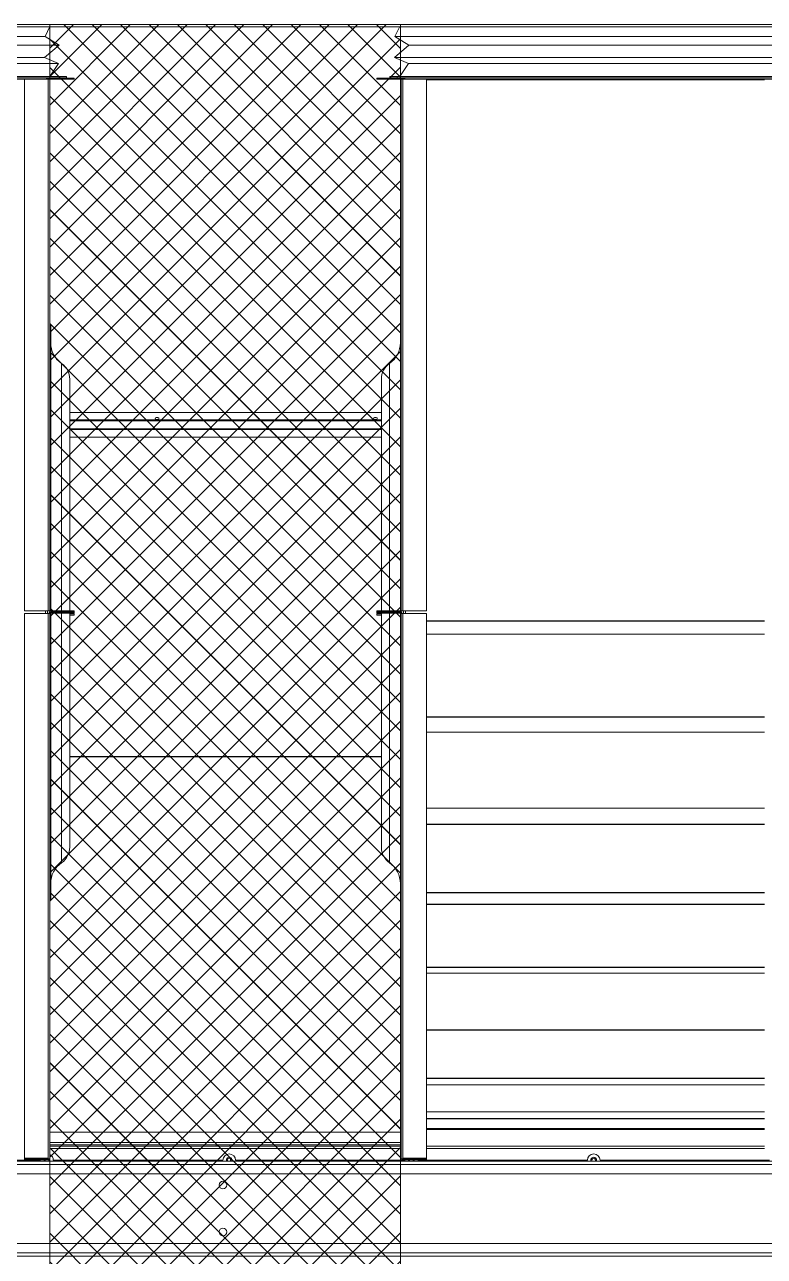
# Model space of a CAD drawing. Header units: millimetres. Extents: x -17070 to 52615, y -291348 to 41600.
# Drawn here: x 42720 to 43889, y 28713 to 30659 of the extents above; entities that cross this region are included whole.
import ezdxf

# ---------------------------------------------------------------- set-up
doc = ezdxf.new("R2010")
doc.units = ezdxf.units.MM

# ---------------------------------------------------------------- blocks, each defined once
blk = doc.blocks.new('3753456')
at = {"color": 0, "lineweight": 5}
for p, q in [((337590.2, 91235.5), (337597.8, 91251)), ((337612.3, 91221.4), (337590.2, 91235.5)), ((337589.4, 91202.2), (337612.3, 91221.4)), ((337611.6, 91192.6), (337589.4, 91202.2)), ((337597.8, 91172), (337611.6, 91192.6))]:
    blk.add_line(p, q, dxfattribs=at)
blk = doc.blocks.new('347246')
at = {"color": 0, "lineweight": 5}
for p, q in [((426217.9, 88814.5), (425602.7, 88814.5)), ((425624.9, 88800.5), (426240.1, 88800.5)), ((426217.2, 88781.3), (425602, 88781.3)), ((425624.1, 88771.7), (426239.3, 88771.7))]:
    blk.add_line(p, q, dxfattribs=at)
for p in [(88012.5, -2421), (88627.7, -2421)]:
    blk.add_blockref('3753456', p, dxfattribs=at)
blk = doc.blocks.new('2')
at = {"lineweight": 20}
h = blk.add_hatch(dxfattribs=at)
h.set_pattern_fill('ANSI37', scale=50)
h.set_pattern_definition([(45, (-1461560.5, -459828.01), (-112.253202, 112.253202), []), (135, (-1461560.5, -459828.01), (-112.253202, -112.253202), [])])
h.paths.add_polyline_path([(43313.8, 28542.4), (43313.8, 30658.8), (42760, 30658.8), (42760, 28542.4)])
at = {"lineweight": 5}
h = blk.add_hatch(dxfattribs=at)
h.set_pattern_fill('ANSI37', scale=10)
h.set_pattern_definition([(45, (-1461560.495, -459828.01), (-22.4506403, 22.4506403), []), (135, (-1461560.495, -459828.01), (-22.4506403, -22.4506403), [])])
h.paths.add_polyline_path([(43313.8, 28542.4), (43313.8, 30658.8), (42760, 30658.8), (42760, 28542.4)])
at = {"color": 7, "lineweight": 20}
for p, q in [((41863, 30658.8), (45371.6, 30658.8)), ((41863.3, 30655.4), (45371.6, 30655.4)), ((42067.9, 28864), (45166.7, 28864)), ((42067.9, 28858.8), (45166.7, 28858.8)), ((42601.6, 28844), (44633.1, 28844)), ((42067.9, 28734), (45166.7, 28734)), ((45166.7, 28719.2), (42067.9, 28719.2)), ((45166.7, 28714), (42067.9, 28714))]:
    blk.add_line(p, q, dxfattribs=at)
at = {"color": 7, "lineweight": 20, "ltscale": 0.2695}
for p, q in [((42786.4, 30576.8), (42139.6, 30576.8)), ((42786.4, 30574.8), (42139.6, 30574.8)), ((43955.4, 30576.8), (43308.6, 30576.8)), ((43955.4, 30574.8), (43308.6, 30574.8))]:
    blk.add_line(p, q, dxfattribs=at)
at = {"color": 7, "lineweight": 20, "ltscale": 0.251167}
for p, q in [((42151.6, 30574.8), (42754.4, 30574.8)), ((42151.6, 30572.8), (42754.4, 30572.8)), ((43320.6, 30574.8), (43923.4, 30574.8)), ((43320.6, 30572.8), (43923.4, 30572.8))]:
    blk.add_line(p, q, dxfattribs=at)
at = {"color": 7, "lineweight": 20, "ltscale": 0.349833}
for p, q in [((42720, 29733.2), (42720, 30572.8)), ((42757.2, 30572.8), (42757.2, 29733.2)), ((43317.8, 30572.8), (43317.8, 29733.2)), ((43355, 29733.2), (43355, 30572.8))]:
    blk.add_line(p, q, dxfattribs=at)
at = {"color": 7, "lineweight": 20, "ltscale": 0.0155}
for p, q in [((42720, 30572.8), (42757.2, 30572.8)), ((42761.2, 30574.4), (42798.4, 30574.4)), ((42761.2, 30572.8), (42798.4, 30572.8)), ((43313.8, 30574.4), (43276.6, 30574.4)), ((43313.8, 30572.8), (43276.6, 30572.8)), ((43355, 30572.8), (43317.8, 30572.8)), ((42757.2, 29733.2), (42720, 29733.2)), ((42757.2, 29729), (42720, 29729)), ((42761.2, 29733.2), (42798.4, 29733.2)), ((42761.2, 29731.6), (42798.4, 29731.6)), ((42798.4, 29731), (42761.2, 29731)), ((42798.4, 29729.4), (42761.2, 29729.4)), ((43313.8, 29733.2), (43276.6, 29733.2)), ((43313.8, 29731.6), (43276.6, 29731.6)), ((43276.6, 29731), (43313.8, 29731)), ((43276.6, 29729.4), (43313.8, 29729.4)), ((43317.8, 29733.2), (43355, 29733.2)), ((43317.8, 29729), (43355, 29729)), ((42757.2, 28868.4), (42720, 28868.4)), ((43317.8, 28868.4), (43355, 28868.4)), ((42720, 28868.1), (42757.2, 28868.1)), ((42757.2, 28867.6), (42720, 28867.6)), ((42757.2, 28866), (42720, 28866)), ((43355, 28868.1), (43317.8, 28868.1)), ((43317.8, 28867.6), (43355, 28867.6)), ((43317.8, 28866), (43355, 28866))]:
    blk.add_line(p, q, dxfattribs=at)
at = {"color": 7, "lineweight": 20, "ltscale": 0.000833333}
for p, q in [((42754.4, 30572.8), (42754.4, 30574.8)), ((42786.4, 30576.8), (42786.4, 30574.8)), ((43297.1, 30576.8), (43297.1, 30574.8)), ((43308.6, 30576.8), (43308.6, 30574.8)), ((43320.6, 30572.8), (43320.6, 30574.8))]:
    blk.add_line(p, q, dxfattribs=at)
at = {"color": 7, "lineweight": 20, "ltscale": 0.001167}
blk.add_line((42757.2, 30574.4), (42754.4, 30574.4), dxfattribs=at)
at = {"color": 7, "lineweight": 20, "ltscale": 0.000167}
blk.add_line((42754.8, 30573.4), (42754.4, 30573.4), dxfattribs=at)
at = {"color": 7, "lineweight": 20, "ltscale": 0.00036512}
for p, q in [((42754.8, 30573.7), (42754.8, 30572.8)), ((42756.4, 30573.7), (42756.4, 30572.8)), ((43318.6, 30572.8), (43318.6, 30573.7)), ((43320.2, 30572.8), (43320.2, 30573.7))]:
    blk.add_line(p, q, dxfattribs=at)
at = {"color": 7, "lineweight": 20, "ltscale": 0.000666667}
for p, q in [((42756.4, 30573.7), (42754.8, 30573.7)), ((42759, 30573.3), (42760.3, 30572.3)), ((42798.4, 30574.4), (42798.4, 30572.8)), ((43276.6, 30574.4), (43276.6, 30572.8)), ((43316, 30573.3), (43314.8, 30572.3)), ((43318.6, 30573.7), (43320.2, 30573.7)), ((42758.7, 29729.4), (42760.1, 29728.7)), ((42759, 29732.6), (42760.3, 29733.6)), ((42798.4, 29731.6), (42798.4, 29733.2)), ((42798.4, 29731), (42798.4, 29729.4)), ((42798.4, 29728), (42798.4, 29726.4)), ((43276.6, 29731.6), (43276.6, 29733.2)), ((43276.6, 29731), (43276.6, 29729.4)), ((43276.6, 29728), (43276.6, 29726.4)), ((43316, 29732.6), (43314.8, 29733.6)), ((43316.3, 29729.4), (43314.9, 29728.7)), ((42720, 28867.6), (42720, 28866)), ((43355, 28867.6), (43355, 28866))]:
    blk.add_line(p, q, dxfattribs=at)
at = {"color": 7, "lineweight": 20, "ltscale": 0.000333381}
blk.add_line((42757.2, 30573.4), (42756.4, 30573.4), dxfattribs=at)
at = {"color": 7, "lineweight": 20, "ltscale": 0.000266463}
blk.add_line((42757.2, 30572.8), (42757.2, 30573.4), dxfattribs=at)
at = {"color": 7, "lineweight": 20, "ltscale": 0.000824955}
for p, q in [((42759.2, 30572.8), (42757.2, 30572.8)), ((43315.8, 30572.8), (43317.8, 30572.8)), ((42759.2, 29733.2), (42757.2, 29733.2)), ((43315.8, 29733.2), (43317.8, 29733.2)), ((42759.2, 28867.6), (42757.2, 28867.6)), ((43315.8, 28867.6), (43317.8, 28867.6))]:
    blk.add_line(p, q, dxfattribs=at)
at = {"color": 7, "lineweight": 20, "ltscale": 0.000508058}
for p, q in [((42757.9, 30573.3), (42758.9, 30574.1)), ((43317.1, 30573.3), (43316.2, 30574.1))]:
    blk.add_line(p, q, dxfattribs=at)
at = {"color": 7, "lineweight": 20, "ltscale": 0.348833}
for p, q in [((42760, 30571.6), (42760, 29734.4)), ((43315, 30571.6), (43315, 29734.4))]:
    blk.add_line(p, q, dxfattribs=at)
at = {"color": 7, "lineweight": 20, "ltscale": 8.11136e-06}
blk.add_line((42760, 30571.6), (42760, 30571.6), dxfattribs=at)
at = {"color": 7, "lineweight": 20, "ltscale": 0.008333}
blk.add_line((42786.4, 30574.8), (42766.4, 30574.8), dxfattribs=at)
at = {"color": 7, "lineweight": 20, "ltscale": 0.004802}
for p, q in [((43308.6, 30576.8), (43297.1, 30576.8)), ((43308.6, 30574.8), (43297.1, 30574.8))]:
    blk.add_line(p, q, dxfattribs=at)
at = {"color": 7, "lineweight": 20, "ltscale": 0.004989}
blk.add_line((43320.6, 30574.8), (43308.6, 30574.8), dxfattribs=at)
at = {"color": 7, "lineweight": 20, "ltscale": 0.001166}
blk.add_line((43317.8, 30574.4), (43320.6, 30574.4), dxfattribs=at)
at = {"color": 7, "lineweight": 20, "ltscale": 0.000266053}
blk.add_line((43317.8, 30572.8), (43317.8, 30573.4), dxfattribs=at)
at = {"color": 7, "lineweight": 20, "ltscale": 0.000333286}
blk.add_line((43317.8, 30573.4), (43318.6, 30573.4), dxfattribs=at)
at = {"color": 7, "lineweight": 20, "ltscale": 0.000166333}
blk.add_line((43320.2, 30573.4), (43320.6, 30573.4), dxfattribs=at)
at = {"color": 7, "lineweight": 20, "ltscale": 0.2225}
for p, q in [((43355, 30571.4), (43889, 30571.4)), ((43355, 29717.1), (43889, 29717.1)), ((43355, 29716.5), (43889, 29716.5)), ((43355, 29696.2), (43889, 29696.2)), ((43355, 29695.9), (43889, 29695.9)), ((43355, 29565.4), (43889, 29565.4)), ((43355, 29564.8), (43889, 29564.8)), ((43355, 29541.6), (43889, 29541.6)), ((43355, 29541.3), (43889, 29541.3)), ((43355, 29421.6), (43889, 29421.6)), ((43355, 29421.1), (43889, 29421.1)), ((43355, 29395.9), (43889, 29395.9)), ((43355, 29395.6), (43889, 29395.6)), ((43355, 29288.2), (43889, 29288.2)), ((43355, 29287.8), (43889, 29287.8)), ((43355, 29269.5), (43889, 29269.5)), ((43355, 29269.4), (43889, 29269.4)), ((43355, 29170.2), (43889, 29170.2)), ((43355, 29169.8), (43889, 29169.8)), ((43355, 29160.9), (43889, 29160.9)), ((43355, 29160.8), (43889, 29160.8)), ((43355, 29071.2), (43889, 29071.2)), ((43355, 29070.9), (43889, 29070.9)), ((43355, 28994.7), (43889, 28994.7)), ((43355, 28994.4), (43889, 28994.4)), ((43355, 28984.5), (43889, 28984.5)), ((43355, 28984.4), (43889, 28984.4)), ((43355, 28942), (43889, 28942)), ((43355, 28941.8), (43889, 28941.8)), ((43355, 28931), (43889, 28931)), ((43355, 28930.9), (43889, 28930.9)), ((43355, 28915.3), (43889, 28915.3)), ((43355, 28915.3), (43889, 28915.3)), ((43355, 28913.9), (43889, 28913.9)), ((43355, 28887.3), (43889, 28887.3)), ((43889, 28884), (43355, 28884))]:
    blk.add_line(p, q, dxfattribs=at)
at = {"color": 7, "lineweight": 20, "ltscale": 0.023157}
for p, q in [((42760, 30127.8), (42760, 30183.4)), ((42761.2, 30127.8), (42761.2, 30183.4)), ((43313.8, 29331), (43313.8, 29275.4))]:
    blk.add_line(p, q, dxfattribs=at)
at = {"color": 7, "lineweight": 20, "ltscale": 0.0005}
for p, q in [((42760, 30183.4), (42761.2, 30183.4)), ((43315, 30183.4), (43313.8, 30183.4)), ((42760, 29275.4), (42761.2, 29275.4)), ((43315, 29275.4), (43313.8, 29275.4))]:
    blk.add_line(p, q, dxfattribs=at)
at = {"color": 7, "lineweight": 20, "ltscale": 0.187583}
blk.add_line((43313.8, 30183.4), (43313.8, 29733.2), dxfattribs=at)
at = {"color": 7, "lineweight": 20, "ltscale": 0.16394}
blk.add_line((42760, 29734.4), (42760, 30127.8), dxfattribs=at)
at = {"color": 7, "lineweight": 20, "ltscale": 0.164426}
blk.add_line((42761.2, 29733.2), (42761.2, 30127.8), dxfattribs=at)
at = {"color": 7, "lineweight": 20, "ltscale": 0.020113}
for p, q in [((42778.4, 30075.4), (42778.4, 30123.7)), ((43296.7, 29383.3), (43296.7, 29335.1))]:
    blk.add_line(p, q, dxfattribs=at)
at = {"color": 7, "lineweight": 20, "ltscale": 0.162715}
blk.add_line((43296.7, 30123.7), (43296.7, 29733.2), dxfattribs=at)
at = {"color": 7, "lineweight": 20, "ltscale": 0.018857}
for p, q in [((42791.2, 30099.1), (42791.2, 30053.8)), ((42791.2, 29359.7), (42791.2, 29404.9)), ((43283.8, 29359.7), (43283.8, 29404.9))]:
    blk.add_line(p, q, dxfattribs=at)
at = {"color": 7, "lineweight": 20, "ltscale": 0.152458}
for p, q in [((42791.2, 29733.2), (42791.2, 30099.1)), ((43283.8, 29733.2), (43283.8, 30099.1))]:
    blk.add_line(p, q, dxfattribs=at)
at = {"color": 7, "lineweight": 20, "ltscale": 0.142602}
blk.add_line((42778.4, 29733.2), (42778.4, 30075.4), dxfattribs=at)
at = {"color": 7, "lineweight": 20, "ltscale": 0.133601}
blk.add_line((42791.2, 30053.8), (42791.2, 29733.2), dxfattribs=at)
at = {"color": 7, "lineweight": 20, "ltscale": 0.205257}
for p, q in [((43283.8, 30046.1), (42791.2, 30046.1)), ((43283.8, 30034.4), (42791.2, 30034.4)), ((43283.8, 30033.1), (42791.2, 30033.1)), ((43283.8, 30020.4), (42791.2, 30020.4)), ((43283.8, 30019.2), (42791.2, 30019.2)), ((42791.2, 30007.2), (43283.8, 30007.2)), ((43283.8, 29503.2), (42791.2, 29503.2)), ((43283.8, 29502.3), (42791.2, 29502.3))]:
    blk.add_line(p, q, dxfattribs=at)
at = {"color": 7, "lineweight": 20, "ltscale": 0.358583}
for p, q in [((42720, 28868.4), (42720, 29729)), ((42757.2, 29729), (42757.2, 28868.4)), ((43317.8, 29729), (43317.8, 28868.4)), ((43355, 28868.4), (43355, 29729))]:
    blk.add_line(p, q, dxfattribs=at)
at = {"color": 7, "lineweight": 20, "ltscale": 0.00175}
for p, q in [((42753, 29729), (42753, 29733.2)), ((42756.4, 29729), (42756.4, 29733.2)), ((43318.6, 29729), (43318.6, 29733.2)), ((43322, 29729), (43322, 29733.2))]:
    blk.add_line(p, q, dxfattribs=at)
at = {"color": 7, "lineweight": 20, "ltscale": 0.000912135}
for p, q in [((42759.4, 29729), (42757.2, 29729)), ((43315.6, 29729), (43317.8, 29729))]:
    blk.add_line(p, q, dxfattribs=at)
at = {"color": 7, "lineweight": 20, "ltscale": 0.000112267}
blk.add_line((42758.4, 29729.4), (42758.7, 29729.4), dxfattribs=at)
at = {"color": 7, "lineweight": 20, "ltscale": 0.000166667}
blk.add_line((42758.4, 29729.4), (42758.4, 29729), dxfattribs=at)
at = {"color": 7, "lineweight": 20, "ltscale": 1.40382e-05}
blk.add_line((42760, 29734.4), (42760, 29734.4), dxfattribs=at)
at = {"color": 7, "lineweight": 20, "ltscale": 0.000474957}
blk.add_line((42760, 29730.7), (42760, 29731.9), dxfattribs=at)
at = {"color": 7, "lineweight": 20, "ltscale": 1.44759e-05}
blk.add_line((42760, 29728.2), (42760, 29728.2), dxfattribs=at)
at = {"color": 7, "lineweight": 20, "ltscale": 0.358083}
for p, q in [((42760, 29728.2), (42760, 28868.8)), ((43315, 29728.2), (43315, 28868.8))]:
    blk.add_line(p, q, dxfattribs=at)
at = {"color": 7, "lineweight": 20, "ltscale": 0.188681}
blk.add_line((42760, 29275.4), (42760, 29728.2), dxfattribs=at)
at = {"color": 7, "lineweight": 20, "ltscale": 0.000250005}
for p, q in [((42761.2, 29731), (42761.2, 29731.6)), ((43296.7, 29731.6), (43296.7, 29731)), ((43313.8, 29731.6), (43313.8, 29731))]:
    blk.add_line(p, q, dxfattribs=at)
at = {"color": 7, "lineweight": 20, "ltscale": 0.189167}
blk.add_line((42761.2, 29275.4), (42761.2, 29729.4), dxfattribs=at)
at = {"color": 7, "lineweight": 20, "ltscale": 0.000250003}
blk.add_line((42778.4, 29731), (42778.4, 29731.6), dxfattribs=at)
at = {"color": 7, "lineweight": 20, "ltscale": 0.164299}
blk.add_line((42778.4, 29335.1), (42778.4, 29729.4), dxfattribs=at)
at = {"color": 7, "lineweight": 20, "ltscale": 0.00025}
for p, q in [((42791.2, 29731.6), (42791.2, 29731)), ((42791.2, 29731), (42791.2, 29731.6))]:
    blk.add_line(p, q, dxfattribs=at)
at = {"color": 7, "lineweight": 20, "ltscale": 0.154042}
blk.add_line((42791.2, 29729.4), (42791.2, 29359.7), dxfattribs=at)
at = {"color": 7, "lineweight": 20, "ltscale": 0.135185}
for p, q in [((42791.2, 29404.9), (42791.2, 29729.4)), ((43283.8, 29404.9), (43283.8, 29729.4))]:
    blk.add_line(p, q, dxfattribs=at)
at = {"color": 7, "lineweight": 20, "ltscale": 0.003004}
for p, q in [((42798.4, 29728), (42791.2, 29728)), ((42798.4, 29726.4), (42791.2, 29726.4))]:
    blk.add_line(p, q, dxfattribs=at)
at = {"color": 7, "lineweight": 20, "ltscale": 0.000249486}
for p, q in [((42798.4, 29731), (42798.4, 29731.6)), ((43276.6, 29731), (43276.6, 29731.6))]:
    blk.add_line(p, q, dxfattribs=at)
at = {"color": 7, "lineweight": 20, "ltscale": 0.003003}
for p, q in [((43276.6, 29728), (43283.8, 29728)), ((43276.6, 29726.4), (43283.8, 29726.4))]:
    blk.add_line(p, q, dxfattribs=at)
at = {"color": 7, "lineweight": 20, "ltscale": 0.000250031}
blk.add_line((43283.8, 29731), (43283.8, 29731.6), dxfattribs=at)
at = {"color": 7, "lineweight": 20, "ltscale": 0.144186}
blk.add_line((43296.7, 29729.4), (43296.7, 29383.3), dxfattribs=at)
at = {"color": 7, "lineweight": 20, "ltscale": 0.16601}
blk.add_line((43313.8, 29729.4), (43313.8, 29331), dxfattribs=at)
at = {"color": 7, "lineweight": 20, "ltscale": 0.000475359}
blk.add_line((43315, 29731.9), (43315, 29730.7), dxfattribs=at)
at = {"color": 7, "lineweight": 20, "ltscale": 0.000112674}
blk.add_line((43316.6, 29729.4), (43316.3, 29729.4), dxfattribs=at)
at = {"color": 7, "lineweight": 20, "ltscale": 0.000166447}
blk.add_line((43316.6, 29729.4), (43316.6, 29729), dxfattribs=at)
at = {"color": 7, "lineweight": 20, "ltscale": 0.23125}
for p, q in [((43315, 28909.8), (42760, 28909.8)), ((43315, 28893.2), (42760, 28893.2)), ((43315, 28889.8), (42760, 28889.8)), ((43315, 28887.4), (42760, 28887.4)), ((43315, 28884), (42760, 28884))]:
    blk.add_line(p, q, dxfattribs=at)
at = {"color": 7, "lineweight": 20, "ltscale": 0.109501}
blk.add_line((43022.8, 28889.4), (42760, 28889.4), dxfattribs=at)
at = {"color": 7, "lineweight": 20, "ltscale": 0.001}
for p, q in [((43022.8, 28887.4), (43022.8, 28889.8)), ((43026.2, 28887.4), (43026.2, 28889.8)), ((43044.4, 28887.4), (43044.4, 28889.8)), ((43047.8, 28887.4), (43047.8, 28889.8))]:
    blk.add_line(p, q, dxfattribs=at)
at = {"color": 7, "lineweight": 20, "ltscale": 0.111332}
blk.add_line((43315, 28889.4), (43047.8, 28889.4), dxfattribs=at)
at = {"color": 7, "lineweight": 20, "ltscale": 0.000128262}
blk.add_line((42720, 28868.4), (42720, 28868.1), dxfattribs=at)
at = {"color": 7, "lineweight": 20, "ltscale": 0.000333333}
for p, q in [((42757.2, 28867.6), (42757.2, 28868.4)), ((43317.8, 28867.6), (43317.8, 28868.4))]:
    blk.add_line(p, q, dxfattribs=at)
at = {"color": 7, "lineweight": 20, "ltscale": 0.007669}
blk.add_line((43355, 28887.3), (43355, 28868.9), dxfattribs=at)
at = {"color": 7, "lineweight": 20, "ltscale": 0.00033324}
blk.add_line((43355, 28868.9), (43355, 28868.1), dxfattribs=at)
at = {"color": 7, "lineweight": 20, "ltscale": 0.111667}
for p, q in [((42745.3, 28865.4), (42477.3, 28865.4)), ((43033.3, 28865.4), (42765.3, 28865.4)), ((43321.3, 28865.4), (43053.3, 28865.4)), ((43609.3, 28865.4), (43341.3, 28865.4)), ((43897.3, 28865.4), (43629.3, 28865.4))]:
    blk.add_line(p, q, dxfattribs=at)
at = {"color": 7, "lineweight": 20, "ltscale": 0.000364732}
for p, q in [((42758.7, 28867.6), (42759.4, 28867)), ((43316.3, 28867.6), (43315.6, 28867))]:
    blk.add_line(p, q, dxfattribs=at)
at = {"color": 7, "lineweight": 20, "ltscale": 0.001514}
blk.add_line((43045.3, 28864), (43045.3, 28867.6), dxfattribs=at)
at = {"color": 7, "lineweight": 20, "ltscale": 1.02319e-05}
blk.add_line((42839.9, 28714), (42839.9, 28714), dxfattribs=at)
at = {"color": 7, "lineweight": 20, "ltscale": 1.03489e-05}
blk.add_line((42850.1, 28714), (42850.1, 28714), dxfattribs=at)
at = {"color": 0, "lineweight": 20}
blk.add_lwpolyline([(42760, 30658.8), (43313.8, 30658.8), (43313.8, 28542.4), (42760, 28542.4)], close=True, dxfattribs=at)
at = {"color": 7, "lineweight": 20}
for centre in [(43033.3, 28826), (43033.3, 28752)]:
    blk.add_circle(centre, 6, dxfattribs=at)
for centre, radius, start, end in [((42754.8, 30571.4), 3.68, 22.2509, 30.9821), ((42761.2, 30571.6), 2.8, 90, 154.6231), ((42755.8, 30570.9), 4.36, 38.0862, 46.078), ((42761.2, 30571.6), 1.2, 90, 180), ((43313.8, 30571.6), 2.8, 25.3769, 90), ((43313.8, 30571.6), 1.2, 0, 90), ((43319.2, 30570.9), 4.36, 133.922, 141.9136), ((43320.3, 30571.4), 3.68, 149.0179, 157.7491), ((42801.2, 30156.5), 40, 180, 235.142), ((43273.8, 30156.5), 40, 304.858, 359.9364), ((42761.2, 30099.1), 30, 0, 55.142), ((43313.8, 30099.1), 30, 124.858, 180), ((42761.2, 29728.2), 2.8, 90, 163.3985), ((42761.2, 29734.4), 2.8, 205.3769, 270), ((42761.2, 29734.4), 1.2, 180, 270), ((42761.2, 29728.2), 1.2, 90, 180), ((43313.8, 29734.4), 1.2, 270, 0), ((43313.8, 29734.4), 2.8, 270, 334.6231), ((43313.8, 29728.2), 2.8, 16.6015, 90), ((43313.8, 29728.2), 1.2, 0, 90), ((42761.2, 29359.7), 30, 304.858, 360), ((43313.8, 29359.7), 30, 180, 235.142), ((42801.2, 29302.2), 40, 124.858, 180), ((43273.8, 29302.2), 40, 0.0643, 55.142), ((42757.2, 28868.8), 2.8, 270, 0), ((42755.3, 28865.4), 10, 0, 61.9635), ((43043.3, 28865.4), 10, 0, 180), ((43043.3, 28865.4), 4.5, 341.8738, 198.1247), ((43043.3, 28865.4), 3, 332.1838, 207.8181), ((43317.8, 28868.8), 2.8, 180, 270), ((43619.3, 28865.4), 10, 0, 180), ((43619.3, 28865.4), 4.5, 341.8738, 198.1251), ((43619.3, 28865.4), 3, 332.1837, 207.8181), ((42755.3, 28865.4), 10, 176.5502, 180), ((42755.3, 28865.4), 10, 164.372, 167.291), ((42755.3, 28865.4), 4.5, 172.3377, 198.1247), ((42755.3, 28865.4), 4.5, 143.2266, 150.7324), ((42755.3, 28865.4), 3, 168.463, 207.8181), ((42755.3, 28865.4), 3, 116.1063, 132.8335), ((42755.3, 28865.4), 3, 50.7044, 63.8937), ((42755.3, 28865.4), 3, 332.1843, 15.1322), ((42755.3, 28865.4), 4.5, 341.8738, 22.685), ((43331.3, 28865.4), 10, 176.5602, 180), ((43331.3, 28865.4), 10, 164.372, 167.291), ((43331.3, 28865.4), 4.5, 172.3377, 198.1252), ((43331.3, 28865.4), 4.5, 143.2266, 150.7324), ((43331.3, 28865.4), 3, 168.463, 207.8181), ((43331.3, 28865.4), 3, 116.1063, 132.8335), ((43331.3, 28865.4), 3, 47.1857, 63.8937), ((43331.3, 28865.4), 3, 332.1835, 11.537), ((43331.3, 28865.4), 4.5, 29.2676, 36.7734), ((43331.3, 28865.4), 4.5, 341.8738, 7.6849), ((43331.3, 28865.4), 10, 12.709, 15.628), ((43331.3, 28865.4), 10, 0, 3.4398), ((43001, 28719.2), 5.2, 269.7403, 270), ((43065.6, 28719.2), 5.2, 270, 270.2597)]:
    blk.add_arc(centre, radius, start, end, dxfattribs=at)
for centre, major_axis, ratio, start_param, end_param in [((42757.2, 30572.7), (-2.8, 0), 0.596826, 4.080564, 4.712389), ((42757.2, 30572.7), (-1.2, 0), 0.596826, 4.080564, 4.712389), ((43317.8, 30572.7), (2.8, 0), 0.596826, 1.570796, 2.202621), ((43317.8, 30572.7), (1.2, 0), 0.596826, 1.570796, 2.202621), ((42929.3, 30036.6), (3, 0), 0.642788, 1.070796, 3.141564), ((42929.3, 30036.6), (3, 0), 0.642788, 3.141564, 6.283156), ((42929.3, 30032.8), (-4.5, 0), 0.642788, 4.202452, 5.222326), ((42929.3, 30036.6), (3, 0), 0.642788, 6.283156, 7.353982), ((43274.3, 30036.6), (3, 0), 0.642788, 1.070796, 3.141564), ((43274.3, 30036.6), (3, 0), 0.642788, 3.141564, 6.283156), ((43274.3, 30032.8), (-4.5, 0), 0.642788, 4.202452, 5.222326), ((43274.3, 30036.6), (3, 0), 0.642788, 6.283156, 7.353982), ((42757.2, 28869.5), (-2.8, 0), 0.49986, 3.128995, 3.141593)]:
    blk.add_ellipse(centre, major_axis=major_axis, ratio=ratio, start_param=start_param, end_param=end_param, dxfattribs=at)
for points in [[(42759.2, 30572.8), (42759.5, 30572.6), (42759.7, 30572.3), (42759.9, 30572.1), (42760, 30571.8), (42760, 30571.6)], [(43315.8, 30572.8), (43315.5, 30572.6), (43315.3, 30572.3), (43315.1, 30572.1), (43315, 30571.8), (43315, 30571.6)], [(42759.2, 29733.2), (42759.5, 29733.4), (42759.7, 29733.7), (42759.9, 29733.9), (42760, 29734.1), (42760, 29734.4)], [(42759.4, 29729), (42759.6, 29728.8), (42759.8, 29728.7), (42759.9, 29728.5), (42760, 29728.3), (42760, 29728.2)], [(43315.8, 29733.2), (43315.5, 29733.4), (43315.3, 29733.7), (43315.1, 29733.9), (43315, 29734.1), (43315, 29734.4)], [(43315.6, 29729), (43315.4, 29728.8), (43315.2, 29728.7), (43315.1, 29728.5), (43315, 29728.3), (43315, 29728.2)], [(42759.2, 28867.6), (42759.5, 28867.8), (42759.7, 28868.1), (42759.9, 28868.3), (42760, 28868.5), (42760, 28868.8)], [(43315.8, 28867.6), (43315.5, 28867.8), (43315.3, 28868.1), (43315.1, 28868.3), (43315, 28868.5), (43315, 28868.8)]]:
    blk.add_open_spline(points, degree=5, dxfattribs=at)
at = {"color": 0, "lineweight": 20}
for p in [(-383465.5, -58174.2), (-382297.5, -58174.2)]:
    blk.add_blockref('347246', p, dxfattribs=at)

msp = doc.modelspace()

# ---------------------------------------------------------------- block references
msp.add_blockref('2', (0, 0))

doc.saveas('drawing.dxf')
